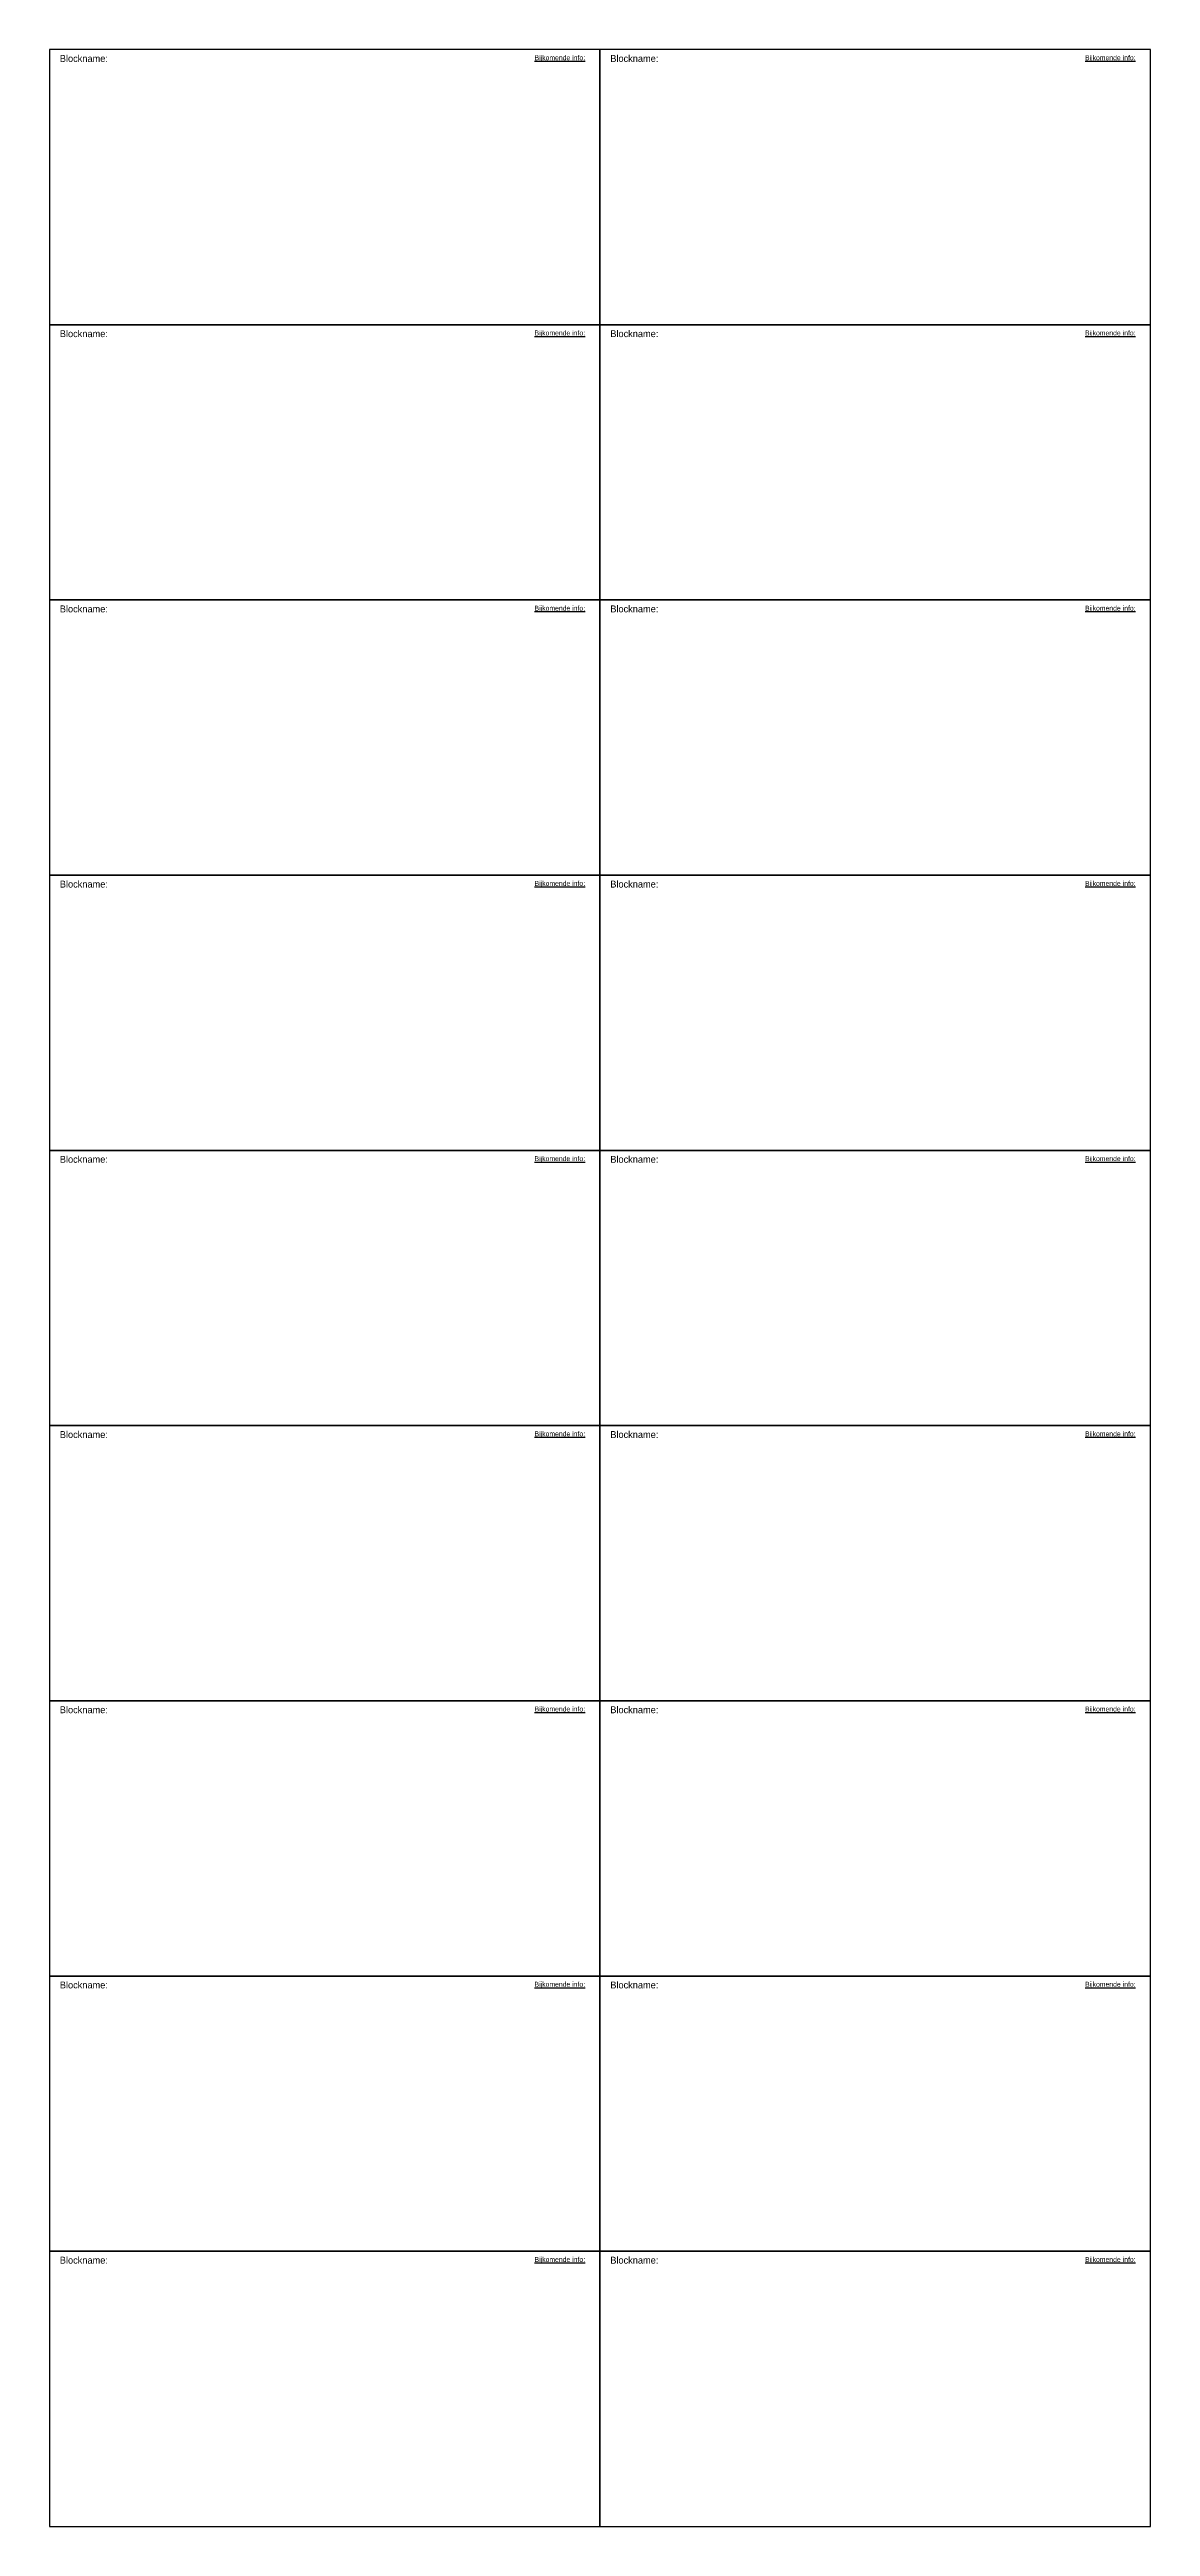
# Model space of a CAD drawing. Header units: millimetres. Extents: x -7152 to 5843, y -5056 to 10205.
# Drawn here: x 500 to 900, y 2300 to 3200 of the extents above; entities that cross this region are included whole.
import ezdxf
from ezdxf.enums import TextEntityAlignment as Align

# ---------------------------------------------------------------- set-up
doc = ezdxf.new("R2010")
doc.units = ezdxf.units.MM
doc.styles.get("Standard").update_dxf_attribs({"font": 'isoplus.shx'})

# ---------------------------------------------------------------- blocks, each defined once
blk = doc.blocks.new('*U418')
at = {"color": 0}
blk.add_lwpolyline([(0, 0), (200, 0), (200, 100), (0, 100)], close=True, dxfattribs=at)
blk.add_text('Blockname:', height=2.5, dxfattribs=at).set_placement((3.74, 98), align=Align.TOP_LEFT)
at = {"color": 0, "linetype": 'Continuous'}
blk.add_text('%%UBijkomende info:', height=1.8, dxfattribs=at).set_placement((176.22, 96.12))
at = {"color": 161, "linetype": 'Continuous', "ltscale": 15, "true_color": 0x8c9ff3}
blk.add_attdef('BLOCKNAME', (22.67, 95.5), '', height=2.5, dxfattribs=at)

msp = doc.modelspace()

# ---------------------------------------------------------------- block references
at = {"color": 160, "linetype": 'Continuous'}
for p in [(500, 3100), (700, 3100), (500, 3000), (700, 3000), (500, 2900), (700, 2900), (500, 2800), (700, 2800), (500, 2700), (700, 2700), (500, 2600), (700, 2600), (500, 2500), (700, 2500), (500, 2400), (700, 2400), (500, 2300), (700, 2300)]:
    msp.add_blockref('*U418', p, dxfattribs=at)

doc.saveas('drawing.dxf')
